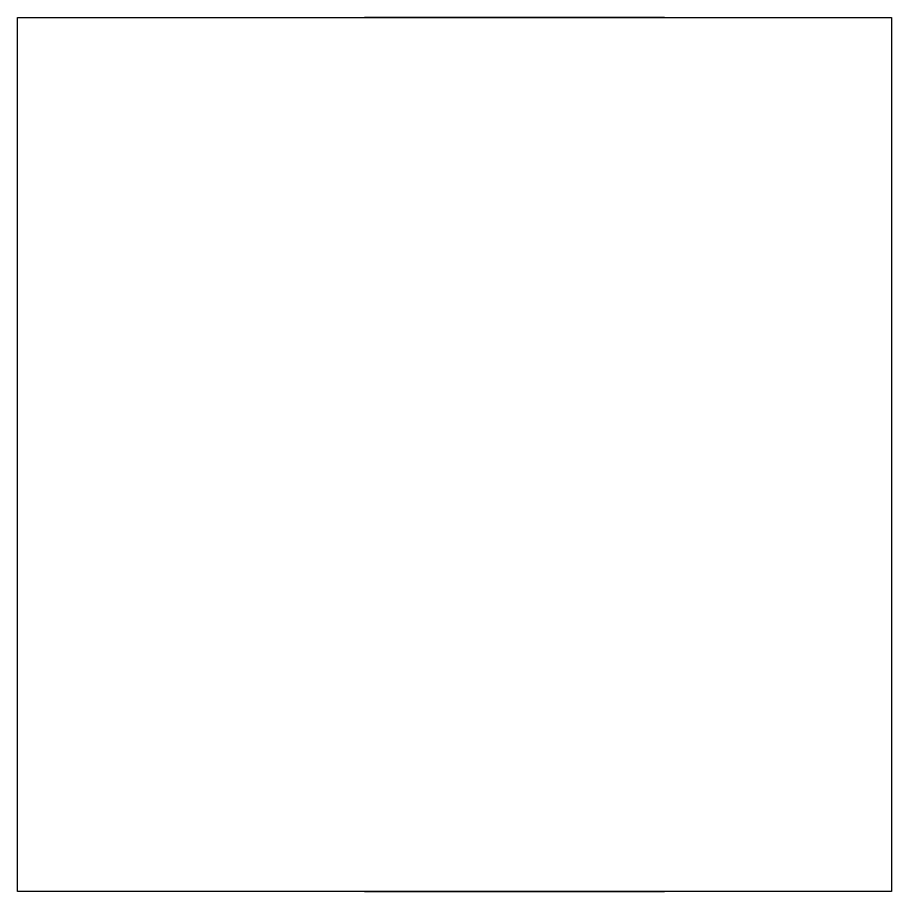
# Model space of a CAD drawing. Header units: millimetres. Extents: x 6495.02 to 6498.45, y 1663.36 to 1663.96.
# Drawn here: x 6498.11247 to 6498.11829, y 1663.71168 to 1663.71751 of the extents above; entities that cross this region are included whole.
import ezdxf

# ---------------------------------------------------------------- set-up
doc = ezdxf.new("R2010")
doc.units = ezdxf.units.MM
doc.layers.add('COTAS', color=7, linetype='Continuous', plot=False)

msp = doc.modelspace()

# ---------------------------------------------------------------- linework, layer by layer
at = {"layer": 'COTAS'}
for p, q in [((6498.1124675, 1663.7116845, -0.0510981), (6498.1124675, 1663.7175113, -0.0510981)), ((6498.1124675, 1663.7175113, -0.0510981), (6498.1182943, 1663.7175113, -0.0510981)), ((6498.1124675, 1663.7175113, -0.0260981), (6498.1124675, 1663.7175113, -0.0510981)), ((6498.1182943, 1663.7175113, -0.0510981), (6498.1182943, 1663.7116845, -0.0510981)), ((6498.1182943, 1663.7175113, -0.0301013), (6498.1182943, 1663.7175113, -0.0510981)), ((6498.1124675, 1663.7116845, -0.0260981), (6498.1124675, 1663.7116845, -0.0510981)), ((6498.1182943, 1663.7116845, -0.0510981), (6498.1124675, 1663.7116845, -0.0510981)), ((6498.1182943, 1663.7116845, -0.0301013), (6498.1182943, 1663.7116845, -0.0510981))]:
    msp.add_line(p, q, dxfattribs=at)
at = {"layer": 'COTAS', "extrusion": (0, -1, 0)}
msp.add_circle((6498.1157801, -0.0414066, -1663.7175113), 0.001, dxfattribs=at)
at = {"layer": 'COTAS', "extrusion": (0, 1, 0)}
msp.add_circle((-6498.1157801, -0.0414066, 1663.7116845), 0.001, dxfattribs=at)

doc.saveas('drawing.dxf')
